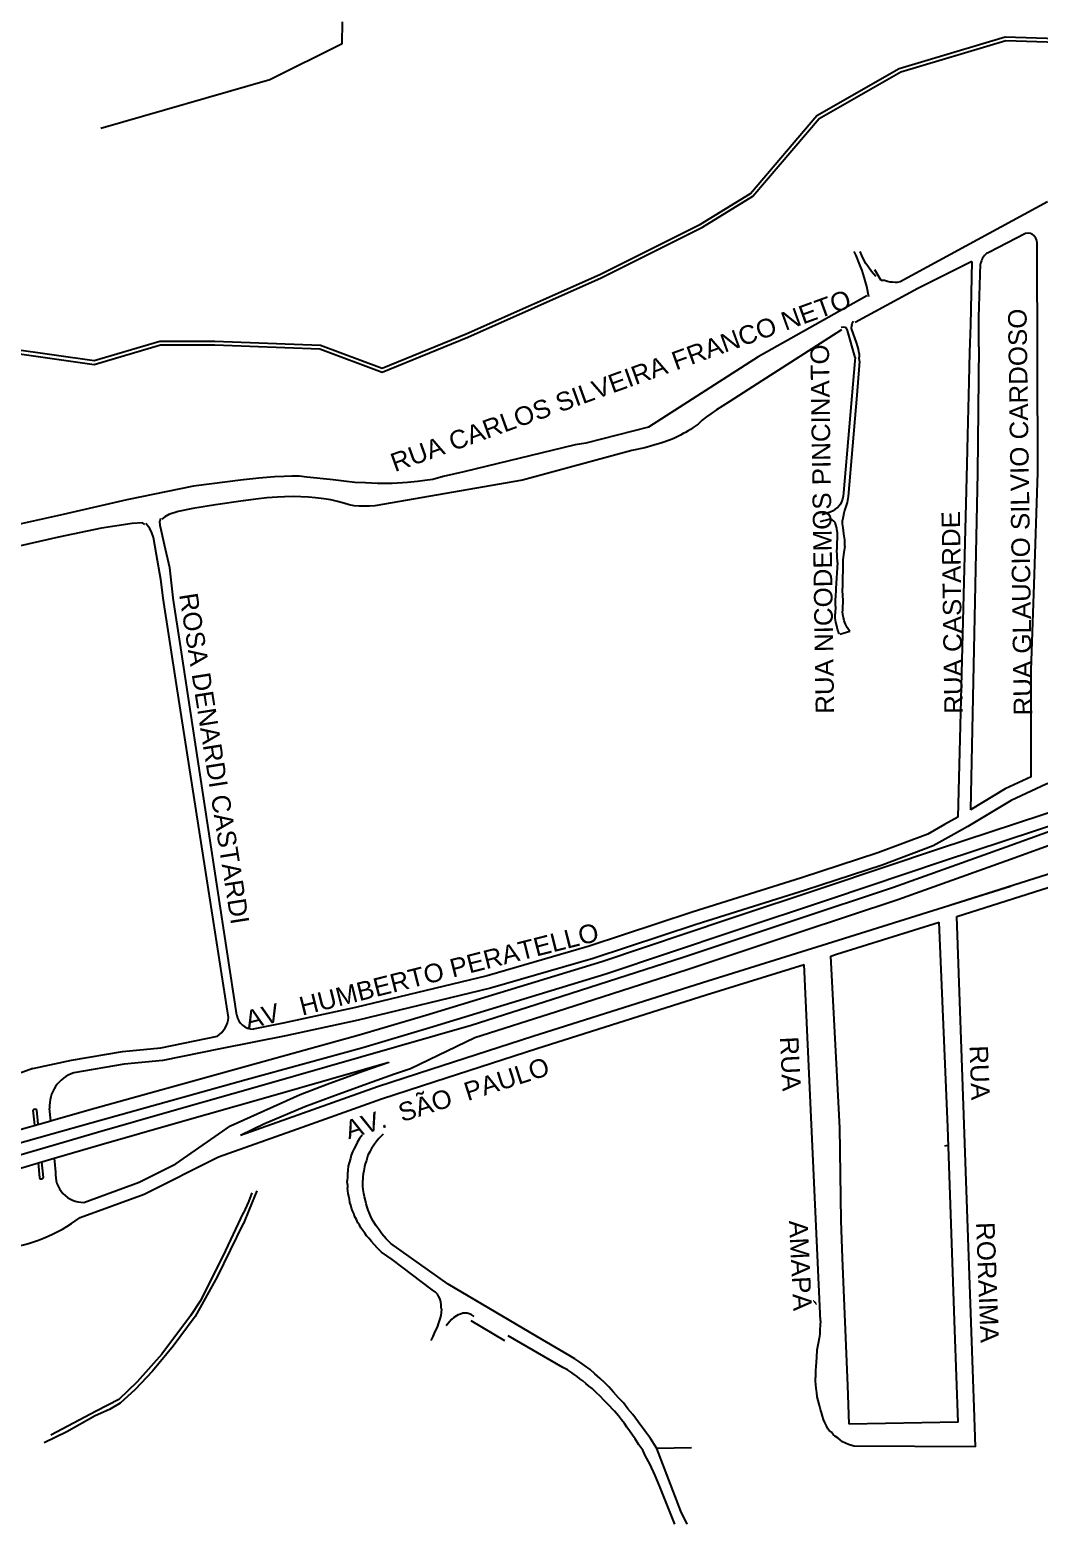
# Model space of a CAD drawing. Header units: millimetres. Extents: x 583 to 26013, y 350 to 21391.
# Drawn here: x 13976 to 14521, y 17884 to 18691 of the extents above; entities that cross this region are included whole.
import ezdxf
from ezdxf.enums import TextEntityAlignment as Align

# ---------------------------------------------------------------- set-up
doc = ezdxf.new("R2010")
doc.units = ezdxf.units.MM
for name, color, linetype in [('105-QUADRAS_ESTRADAS', 80, 'Continuous'), ('110-CERCA_DE_ARAME', 10, 'Continuous'), ('don gabriel', 150, 'Continuous'), ('RIOS', 140, 'Continuous')]:
    doc.layers.add(name, color=color, linetype=linetype)
doc.styles.add('EU', font='arial.ttf', dxfattribs={"height": 10})

msp = doc.modelspace()

# ---------------------------------------------------------------- linework, layer by layer
msp.add_line((14144.60046, 18683.057), (14144.82274, 18695.05494))
msp.add_lwpolyline([(14144.60046, 18683.057), (14105.50819, 18663.75015), (14014.24603, 18637.36419)])
at = {"color": 0, "linetype": 'Continuous', "elevation": -814.94843}
for points in [[(14516.71808, 18287.38522), (14516.69815, 18345.04088), (14518.34205, 18391.31989), (14520.38466, 18451.68272), (14520.01551, 18574.20241)], [(14474.39073, 18218.62419), (14565.83653, 18247.64648)], [(14476.50825, 18211.95215), (14567.95404, 18240.97444)], [(14408.53483, 18190.67824), (14411.6652, 18191.65408), (14467.05593, 18208.99325)]]:
    msp.add_lwpolyline(points, dxfattribs=at)
at = {"color": 0, "elevation": -814.94843}
for points in [[(14657.65795, 18326.05707), (14577.47645, 18300.85736), (14524.77611, 18283.4031), (14505.93746, 18274.67748), (14482.52514, 18260.69759), (14473.45388, 18255.57913), (14463.84162, 18250.1554), (14436.2162, 18239.77221), (14394.76617, 18226.25719), (14335.7433, 18207.65158), (14280.13784, 18189.35308), (14224.66618, 18173.28297), (14153.28272, 18156.01406), (14114.19938, 18147.62938), (14078.60877, 18140.64173), (14047.75602, 18134.28221), (14026.81052, 18132.26927), (13999.6432, 18127.56436), (13999.6432, 18127.56436)], [(14516.71808, 18287.38522), (14502.66318, 18280.87532), (14483.8852, 18269.66268)], [(14477.16056, 18265.70807), (14470.01395, 18261.67559), (14460.87265, 18256.51761), (14433.89869, 18246.37927), (14392.62888, 18232.92301), (14333.5969, 18214.31453), (14278.06921, 18196.04163), (14222.86841, 18180.04998), (14151.72533, 18162.83922), (14112.79081, 18154.48647), (14096.52231, 18151.29241)], [(14089.68772, 18093.94842), (14120.57904, 18104.94665), (14163.58958, 18120.17324), (14192.40784, 18129.64383), (14247.56898, 18147.38111), (14339.12977, 18176.37456), (14409.57798, 18198.33566), (14505.53655, 18228.37394)], [(14003.06422, 18049.53376), (14037.65767, 18062.08673), (14077.82304, 18082.29382), (14122.921, 18098.35004), (14165.85062, 18113.54799), (14194.57199, 18122.98673), (14249.69699, 18140.7124), (14341.228, 18169.69641), (14394.15598, 18186.19586)], [(13977.48425, 18129.60395), (13977.45059, 18129.95586), (13998.31019, 18134.4377), (14025.87712, 18139.21182), (14046.7116, 18141.21409), (14077.22786, 18147.50425), (14077.22786, 18147.50425)], [(14089.68772, 18093.94842), (14102.35992, 18100.09889), (14124.4288, 18109.46643), (14138.92966, 18114.85436), (14158.1968, 18121.85305), (14172.84414, 18127.02543), (14181.43296, 18130.05838), (14216.25209, 18146.68339)], [(14054.68608, 18078.48964), (14084.32495, 18099.04475), (14121.84088, 18115.97244), (14136.51563, 18121.42499), (14155.83638, 18128.44314), (14169.73322, 18133.3505), (14169.73322, 18133.3505)], [(13977.59332, 18107.46181), (13978.37302, 18099.31136)], [(13980.32928, 18099.86405), (13979.58423, 18107.65227), (13979.58423, 18107.65227)], [(13987.17619, 18101.79845), (13986.55242, 18108.31887), (13986.55242, 18108.31887)], [(13980.31941, 18078.96523), (13981.0931, 18070.8776)], [(13982.27381, 18079.53734), (13983.08402, 18071.06805), (13983.08402, 18071.06805)], [(13989.11421, 18081.53973), (13989.82662, 18074.09269), (13989.82662, 18074.09269)], [(14005.03908, 18057.69699), (14034.88114, 18068.52583), (14054.68608, 18078.48964)]]:
    msp.add_lwpolyline(points, dxfattribs=at)
at = {"color": 0}
msp.add_lwpolyline([(13977.45059, 18129.95586), (13940.49046, 18116.41256), (13902.50658, 18097.6773), (13873.17188, 18081.0568), (13842.23391, 18064.71503), (13823.66121, 18055.13503), (13799.46692, 18045.34531), (13772.35708, 18034.37588), (13760.67545, 18029.86224)], dxfattribs=at)
at = {"color": 0, "linetype": 'Continuous'}
for centre, radius, start, end in [((14498.75378, 18562.80812), 9.45707, 130.47127515, 170.90871075), ((14096.22718, 18159.94557, -814.94843), 8.65819, 188.41150112, 271.95343552), ((14069.51085, 18158.94422), 13.79946, 304.00225913, 353.96894957)]:
    msp.add_arc(centre, radius, start, end, dxfattribs=at)
at = {"color": 0}
for centre, radius, start, end in [((14005.29374, 18109.64594, -814.94843), 18.78824, 107.50256774, 184.05035645), ((13978.69091, 18106.48941, -814.94843), 1.46637, 52.46792483, 138.46107227), ((13982.03597, 18071.52258, -814.94843), 1.14236, 214.37467167, 336.55432543), ((14004.73411, 18072.66918, -814.94843), 14.97529, 174.54537137, 271.16690414), ((13949.94565, 18120.7815), 88.8697, 277.25788288, 306.70627162)]:
    msp.add_arc(centre, radius, start, end, dxfattribs=at)
at = {"layer": '105-QUADRAS_ESTRADAS', "color": 0, "linetype": 'Continuous'}
for p, q in [((14525.61551, 18597.80241), (14487.81551, 18577.30241)), ((14513.71551, 18580.80241), (14493.81551, 18570.50241)), ((14515.21551, 18581.00241), (14513.71551, 18580.80241)), ((14516.31551, 18580.80241), (14515.21551, 18581.00241)), ((14517.21551, 18580.30241), (14516.31551, 18580.80241)), ((14518.11551, 18579.60241), (14517.21551, 18580.30241)), ((14518.71551, 18578.90241), (14518.11551, 18579.60241)), ((14519.31551, 18578.20241), (14518.71551, 18578.90241)), ((14519.61551, 18577.30241), (14519.31551, 18578.20241)), ((14422.21551, 18568.90241), (14421.11551, 18571.10241)), ((14425.31551, 18568.80241), (14424.41551, 18571.10241)), ((14493.81551, 18570.50241), (14492.61551, 18570.00241)), ((14519.91551, 18575.90241), (14519.61551, 18577.30241)), ((14520.01551, 18574.20241), (14519.91551, 18575.90241)), ((14424.21551, 18563.80241), (14422.21551, 18568.90241)), ((14425.51551, 18560.80241), (14424.21551, 18563.80241)), ((14426.31551, 18566.60241), (14425.31551, 18568.80241)), ((14427.41551, 18564.50241), (14426.31551, 18566.60241)), ((14428.91551, 18562.50241), (14427.41551, 18564.50241)), ((14430.51551, 18560.30241), (14428.91551, 18562.50241)), ((14484.61551, 18565.70241), (14455.51551, 18551.10241)), ((14484.61551, 18565.70241), (14483.91551, 18531.50241)), ((14488.41551, 18535.50241), (14489.41551, 18564.30241)), ((14426.51551, 18557.20241), (14425.51551, 18560.80241)), ((14428.01551, 18552.10241), (14426.51551, 18557.20241)), ((14432.81551, 18557.60241), (14430.51551, 18560.30241)), ((14428.01551, 18547.10241), (14369.31551, 18514.20241)), ((14455.51551, 18551.10241), (14421.61551, 18532.70241)), ((14429.01551, 18546.60241), (14428.01551, 18552.10241)), ((14415.41551, 18530.20241), (14414.11551, 18530.00241)), ((14416.31551, 18530.00241), (14415.41551, 18530.20241)), ((14417.01551, 18529.60241), (14416.31551, 18530.00241)), ((14417.51551, 18528.40241), (14417.01551, 18529.60241)), ((14419.81551, 18531.10241), (14419.71551, 18530.40241)), ((14419.71551, 18529.40241), (14419.71551, 18530.40241)), ((14422.61551, 18521.40241), (14419.71551, 18529.40241)), ((14420.11551, 18532.30241), (14419.81551, 18531.60241)), ((14419.81551, 18531.10241), (14419.81551, 18531.60241)), ((14420.71551, 18533.20241), (14420.11551, 18532.30241)), ((14483.91551, 18531.50241), (14483.51551, 18516.70241)), ((14488.41551, 18519.60241), (14488.41551, 18535.50241)), ((14421.61551, 18513.80241), (14417.51551, 18528.40241)), ((14423.41551, 18518.30241), (14422.61551, 18521.40241)), ((14369.31551, 18514.20241), (14310.01551, 18476.20241)), ((14421.61551, 18513.80241), (14421.51551, 18512.00241)), ((14423.91551, 18515.90241), (14423.41551, 18518.30241)), ((14423.91551, 18515.90241), (14423.81551, 18513.80241)), ((14424.01551, 18511.90241), (14423.81551, 18513.80241)), ((14483.51551, 18516.70241), (14483.01551, 18500.60241)), ((14488.41551, 18519.60241), (14487.71551, 18451.60241)), ((14421.51551, 18512.00241), (14415.31551, 18440.80241)), ((14423.91551, 18509.40241), (14422.51551, 18493.40241)), ((14424.01551, 18511.90241), (14423.91551, 18509.40241)), ((14483.01551, 18500.60241), (14482.31551, 18471.90241)), ((14422.51551, 18493.40241), (14417.91551, 18438.80241)), ((14276.11551, 18467.60241), (14270.41551, 18466.60241)), ((14482.31551, 18471.90241), (14481.91551, 18456.30241)), ((14099.61551, 18448.70241), (14091.21551, 18447.70241)), ((14108.11551, 18449.40241), (14099.61551, 18448.70241)), ((14113.21551, 18449.60241), (14108.11551, 18449.40241)), ((14117.31551, 18449.80241), (14113.21551, 18449.60241)), ((14121.31551, 18449.70241), (14117.31551, 18449.80241)), ((14125.41551, 18449.20241), (14121.31551, 18449.70241)), ((14139.71551, 18447.70241), (14125.41551, 18449.20241)), ((14199.11551, 18449.50241), (14193.51551, 18448.00241)), ((14210.31551, 18452.10241), (14199.11551, 18449.50241)), ((14481.91551, 18456.30241), (14477.16056, 18265.70807)), ((14487.71551, 18451.60241), (14483.8852, 18269.66268)), ((14064.31551, 18444.30241), (14028.21551, 18436.90241)), ((14091.11551, 18447.70241), (14064.31551, 18444.30241)), ((14091.21551, 18447.70241), (14091.21551, 18447.70241)), ((14145.41551, 18447.00241), (14139.71551, 18447.70241)), ((14151.41551, 18446.40241), (14145.41551, 18447.00241)), ((14157.21551, 18446.10241), (14151.41551, 18446.40241)), ((14163.71551, 18445.80241), (14157.21551, 18446.10241)), ((14241.91551, 18447.50241), (14162.21551, 18433.70241)), ((14171.51551, 18445.80241), (14163.71551, 18445.80241)), ((14179.91551, 18446.30241), (14171.51551, 18445.80241)), ((14185.21551, 18446.90241), (14179.91551, 18446.30241)), ((14189.21551, 18447.40241), (14185.21551, 18446.90241)), ((14193.51551, 18448.00241), (14189.21551, 18447.40241)), ((14415.31551, 18440.80241), (14415.21551, 18439.00241)), ((14028.21551, 18436.90241), (13993.91551, 18429.10241)), ((14076.11551, 18434.20241), (14063.91551, 18432.20241)), ((14091.11551, 18436.50241), (14076.11551, 18434.20241)), ((14098.01551, 18437.40241), (14091.21551, 18436.50241)), ((14091.21551, 18436.50241), (14091.21551, 18436.50241)), ((14103.91551, 18438.00241), (14098.01551, 18437.40241)), ((14109.61551, 18438.40241), (14103.91551, 18438.00241)), ((14113.41551, 18438.60241), (14109.61551, 18438.40241)), ((14118.41551, 18438.70241), (14113.41551, 18438.60241)), ((14122.21551, 18438.60241), (14118.41551, 18438.70241)), ((14126.31551, 18438.40241), (14122.21551, 18438.60241)), ((14130.21551, 18438.00241), (14126.31551, 18438.40241)), ((14134.71551, 18437.50241), (14130.21551, 18438.00241)), ((14138.41551, 18436.90241), (14134.71551, 18437.50241)), ((14142.11551, 18436.10241), (14138.41551, 18436.90241)), ((14145.51551, 18435.20241), (14142.11551, 18436.10241)), ((14148.41551, 18434.30241), (14145.51551, 18435.20241)), ((14151.01551, 18433.80241), (14148.41551, 18434.30241)), ((14153.71551, 18433.60241), (14151.01551, 18433.80241)), ((14156.71551, 18433.50241), (14153.71551, 18433.60241)), ((14159.41551, 18433.50241), (14156.71551, 18433.50241)), ((14162.21551, 18433.70241), (14159.41551, 18433.50241)), ((14412.11551, 18432.70241), (14410.91551, 18431.90241)), ((14413.01551, 18433.70241), (14412.11551, 18432.70241)), ((14413.81551, 18434.70241), (14413.01551, 18433.70241)), ((14414.31551, 18435.90241), (14413.81551, 18434.70241)), ((14414.91551, 18437.40241), (14414.31551, 18435.90241)), ((14415.21551, 18439.00241), (14414.91551, 18437.40241)), ((14416.71551, 18433.40241), (14415.91551, 18431.20241)), ((14417.31551, 18435.50241), (14416.71551, 18433.40241)), ((14417.91551, 18438.80241), (14417.31551, 18435.50241)), ((13993.91551, 18429.10241), (13966.31551, 18422.90241)), ((14036.71551, 18424.50241), (14031.21551, 18424.20241)), ((14037.91551, 18423.60241), (14036.71551, 18424.50241)), ((14046.51551, 18426.90241), (14046.11551, 18425.40241)), ((14046.21551, 18423.10241), (14046.11551, 18425.40241)), ((14048.81551, 18427.80241), (14047.11551, 18426.50241)), ((14051.01551, 18429.00241), (14048.81551, 18427.80241)), ((14056.01551, 18430.60241), (14051.01551, 18429.00241)), ((14063.91551, 18432.20241), (14056.01551, 18430.60241)), ((14404.61551, 18425.70241), (14402.81551, 18425.10241)), ((14406.01551, 18429.60241), (14403.81551, 18428.80241)), ((14406.11551, 18426.00241), (14404.61551, 18425.70241)), ((14408.21551, 18430.30241), (14406.01551, 18429.60241)), ((14407.51551, 18426.30241), (14406.11551, 18426.00241)), ((14408.51551, 18426.30241), (14407.51551, 18426.30241)), ((14409.71551, 18431.10241), (14408.21551, 18430.30241)), ((14409.21551, 18426.10241), (14408.51551, 18426.30241)), ((14410.11551, 18425.50241), (14409.21551, 18426.10241)), ((14410.91551, 18431.90241), (14409.71551, 18431.10241)), ((14410.81551, 18424.80241), (14410.11551, 18425.50241)), ((14411.31551, 18423.40241), (14410.81551, 18424.80241)), ((14415.21551, 18427.70241), (14414.91551, 18426.00241)), ((14414.91551, 18424.00241), (14414.91551, 18426.00241)), ((14415.51551, 18429.70241), (14415.21551, 18427.70241)), ((14415.91551, 18431.20241), (14415.51551, 18429.70241)), ((13991.31551, 18416.90241), (13970.91551, 18412.20241)), ((14014.61551, 18421.70241), (13991.31551, 18416.90241)), ((14031.21551, 18424.20241), (14014.61551, 18421.70241)), ((14040.71551, 18421.40241), (14038.51551, 18424.20241)), ((14041.71551, 18419.10241), (14040.71551, 18421.40241)), ((14042.61551, 18416.60241), (14041.71551, 18419.10241)), ((14044.31551, 18407.30241), (14042.61551, 18416.60241)), ((14046.81551, 18420.70241), (14046.21551, 18423.10241)), ((14048.61551, 18412.60241), (14046.81551, 18420.70241)), ((14411.71551, 18421.70241), (14411.31551, 18423.40241)), ((14411.91551, 18419.60241), (14411.71551, 18421.70241)), ((14411.91551, 18419.60241), (14411.81551, 18410.10241)), ((14415.21551, 18421.90241), (14414.91551, 18424.00241)), ((14415.61551, 18418.60241), (14415.21551, 18421.90241)), ((14416.01551, 18415.30241), (14415.61551, 18418.60241)), ((14051.51551, 18400.30241), (14048.61551, 18412.60241)), ((14412.21551, 18403.20241), (14411.81551, 18410.10241)), ((14415.51551, 18408.60241), (14415.01551, 18404.50241)), ((14416.01551, 18412.00241), (14415.51551, 18408.60241)), ((14416.01551, 18412.00241), (14416.01551, 18415.30241)), ((14046.71551, 18393.90241), (14044.31551, 18407.30241)), ((14053.31551, 18384.00241), (14051.51551, 18400.30241)), ((14412.21551, 18403.20241), (14411.21551, 18389.10241)), ((14415.01551, 18404.50241), (14414.91551, 18389.30241)), ((14047.81551, 18384.00241), (14046.71551, 18393.90241)), ((14047.81551, 18384.00241), (14047.81551, 18384.00241)), ((14053.31551, 18384.00241), (14053.31551, 18384.00241)), ((14411.21551, 18389.10241), (14411.11551, 18384.00241)), ((14411.11551, 18384.00241), (14411.11551, 18384.00241)), ((14415.01551, 18384.00241), (14414.91551, 18389.30241)), ((14415.01551, 18384.00241), (14415.01551, 18384.00241)), ((14055.01551, 18337.30241), (14047.81551, 18383.90241)), ((14057.41551, 18357.00241), (14053.31551, 18383.90241)), ((14411.11551, 18379.60241), (14410.81551, 18375.40241)), ((14411.11551, 18379.60241), (14411.11551, 18383.90241)), ((14415.01551, 18383.90241), (14414.91551, 18376.80241)), ((14415.01551, 18374.90241), (14414.91551, 18376.80241)), ((14410.81551, 18373.10241), (14410.81551, 18375.40241)), ((14411.31551, 18370.90241), (14410.81551, 18373.10241)), ((14411.71551, 18369.00241), (14411.31551, 18370.90241)), ((14412.11551, 18367.10241), (14411.71551, 18369.00241)), ((14415.31551, 18373.40241), (14415.01551, 18374.90241)), ((14415.71551, 18371.70241), (14415.31551, 18373.40241)), ((14416.51551, 18369.90241), (14415.71551, 18371.70241)), ((14417.31551, 18368.00241), (14416.51551, 18369.90241)), ((14418.71551, 18365.80241), (14417.31551, 18368.00241)), ((14413.01551, 18364.60241), (14412.11551, 18367.10241)), ((14072.01551, 18261.30241), (14057.41551, 18357.00241)), ((14071.41551, 18232.30241), (14055.01551, 18337.30241)), ((14087.66213, 18158.67903), (14072.01551, 18261.30241)), ((14083.23393, 18157.49435), (14071.41551, 18232.30241)), ((14471.81551, 18098.30241), (14467.05593, 18208.99325)), ((14477.61551, 18181.50241), (14476.50825, 18211.95215)), ((14411.81551, 18129.10241), (14408.53483, 18190.67824)), ((14402.91551, 17993.70241), (14394.15598, 18186.19586)), ((14485.91551, 17947.00241), (14477.61551, 18181.50241)), ((14155.31551, 18094.00241), (14154.01551, 18092.10241)), ((14414.11551, 18047.90241), (14413.41551, 18098.00241)), ((14475.51551, 17988.70241), (14471.81551, 18098.30241)), ((14150.91551, 18086.50241), (14150.11551, 18084.90241)), ((14151.71551, 18088.10241), (14150.91551, 18086.50241)), ((14152.71551, 18090.00241), (14151.71551, 18088.10241)), ((14154.01551, 18092.10241), (14152.71551, 18090.00241)), ((14471.81551, 18088.40241), (14470.01551, 18088.00241)), ((14148.41551, 18079.00241), (14147.91551, 18077.20241)), ((14149.01551, 18081.30241), (14148.41551, 18079.00241)), ((14149.41551, 18083.20241), (14149.01551, 18081.30241)), ((14150.11551, 18084.90241), (14149.41551, 18083.20241)), ((14147.41551, 18071.40241), (14147.31551, 18069.30241)), ((14147.61551, 18075.10241), (14147.41551, 18073.10241)), ((14147.41551, 18073.10241), (14147.41551, 18071.40241)), ((14147.91551, 18077.20241), (14147.61551, 18075.10241)), ((14095.81551, 18062.90241), (14093.91551, 18057.90241)), ((14098.51551, 18064.00241), (14094.41551, 18053.80241)), ((14147.51551, 18067.30241), (14147.31551, 18069.30241)), ((14147.51551, 18067.30241), (14147.51551, 18065.50241)), ((14147.71551, 18064.00241), (14147.51551, 18065.50241)), ((14147.81551, 18062.40241), (14147.71551, 18064.00241)), ((14148.11551, 18060.80241), (14147.81551, 18062.40241)), ((14093.91551, 18057.90241), (14091.21551, 18052.00241)), ((14094.41551, 18053.80241), (14091.21551, 18046.20241)), ((14148.51551, 18059.40241), (14148.11551, 18060.80241)), ((14148.81551, 18057.70241), (14148.51551, 18059.40241)), ((14149.31551, 18056.10241), (14148.81551, 18057.70241)), ((14149.61551, 18054.50241), (14149.31551, 18056.10241)), ((14150.21551, 18053.10241), (14149.61551, 18054.50241)), ((14091.11551, 18046.20241), (14077.11551, 18017.50241)), ((14091.11551, 18052.00241), (14080.21551, 18028.70241)), ((14091.21551, 18052.00241), (14091.21551, 18052.00241)), ((14091.21551, 18046.20241), (14091.21551, 18046.20241)), ((14150.81551, 18051.60241), (14150.21551, 18053.10241)), ((14151.31551, 18050.20241), (14150.81551, 18051.60241)), ((14152.31551, 18048.50241), (14151.31551, 18050.20241)), ((14153.11551, 18046.70241), (14152.31551, 18048.50241)), ((14153.91551, 18045.50241), (14153.11551, 18046.70241)), ((14154.71551, 18043.90241), (14153.91551, 18045.50241)), ((14414.91551, 18027.60241), (14414.11551, 18047.90241)), ((14155.71551, 18042.50241), (14154.71551, 18043.90241)), ((14156.81551, 18041.10241), (14155.71551, 18042.50241)), ((14157.81551, 18039.70241), (14156.81551, 18041.10241)), ((14158.91551, 18038.30241), (14157.81551, 18039.70241)), ((14160.41551, 18036.60241), (14158.91551, 18038.30241)), ((14161.81551, 18035.00241), (14160.41551, 18036.60241)), ((14163.71551, 18032.90241), (14161.81551, 18035.00241)), ((14165.91551, 18030.90241), (14163.71551, 18032.90241)), ((14171.61551, 18026.90241), (14165.91551, 18030.90241)), ((14080.21551, 18028.70241), (14067.81551, 18004.30241)), ((14193.21551, 18010.50241), (14171.61551, 18026.90241)), ((14417.71551, 17958.80241), (14414.91551, 18027.60241)), ((14077.11551, 18017.50241), (14065.11551, 17996.00241)), ((14195.01551, 18009.20241), (14193.21551, 18010.50241)), ((14196.01551, 18008.10241), (14195.01551, 18009.20241)), ((14196.61551, 18007.00241), (14196.01551, 18008.10241)), ((14197.31551, 18005.80241), (14196.61551, 18007.00241)), ((14197.61551, 18004.80241), (14197.31551, 18005.80241)), ((14067.81551, 18004.30241), (14062.71551, 17996.50241)), ((14197.81551, 18003.80241), (14197.61551, 18004.80241)), ((14198.01551, 18002.50241), (14197.81551, 18003.80241)), ((14198.01551, 17998.20241), (14197.81551, 17996.60241)), ((14198.11551, 18001.30241), (14198.01551, 18002.50241)), ((14198.21551, 18000.00241), (14198.01551, 17998.20241)), ((14198.21551, 18000.00241), (14198.11551, 18001.30241)), ((14207.31551, 17996.90241), (14206.31551, 17996.40241)), ((14208.41551, 17997.40241), (14207.31551, 17996.90241)), ((14209.71551, 17997.80241), (14208.41551, 17997.40241)), ((14210.81551, 17997.90241), (14209.71551, 17997.80241)), ((14212.01551, 17997.80241), (14210.81551, 17997.90241)), ((14213.11551, 17997.50241), (14212.01551, 17997.80241)), ((14214.31551, 17997.10241), (14213.11551, 17997.50241)), ((14215.81551, 17996.00241), (14214.31551, 17997.10241)), ((14062.71551, 17996.50241), (14047.11551, 17975.70241)), ((14065.11551, 17996.00241), (14053.21551, 17980.10241)), ((14195.81551, 17990.40241), (14194.61551, 17987.90241)), ((14196.61551, 17992.60241), (14195.81551, 17990.40241)), ((14197.31551, 17994.80241), (14196.61551, 17992.60241)), ((14197.81551, 17996.60241), (14197.31551, 17994.80241)), ((14202.41551, 17993.00241), (14200.81551, 17991.00241)), ((14203.71551, 17994.40241), (14202.41551, 17993.00241)), ((14204.91551, 17995.50241), (14203.71551, 17994.40241)), ((14206.31551, 17996.40241), (14204.91551, 17995.50241)), ((14402.61551, 17988.90241), (14402.51551, 17986.50241)), ((14402.81551, 17991.40241), (14402.61551, 17988.90241)), ((14402.91551, 17993.70241), (14402.81551, 17991.40241)), ((14193.51551, 17985.30241), (14192.41551, 17983.20241)), ((14194.61551, 17987.90241), (14193.51551, 17985.30241)), ((14263.71551, 17968.60241), (14234.21551, 17985.70241)), ((14401.61551, 17981.50241), (14401.01551, 17977.90241)), ((14402.31551, 17984.40241), (14401.61551, 17981.50241)), ((14402.51551, 17986.50241), (14402.31551, 17984.40241)), ((14477.31551, 17939.00241), (14475.51551, 17988.70241)), ((14047.11551, 17975.70241), (14033.91551, 17960.80241)), ((14053.21551, 17980.10241), (14042.21551, 17966.60241)), ((14270.21551, 17973.20241), (14267.51551, 17974.90241)), ((14272.91551, 17971.40241), (14270.21551, 17973.20241)), ((14400.81551, 17974.10241), (14400.61551, 17971.50241)), ((14401.01551, 17977.90241), (14400.81551, 17974.10241)), ((14042.21551, 17966.60241), (14032.71551, 17956.70241)), ((14266.21551, 17967.30241), (14263.71551, 17968.60241)), ((14268.41551, 17965.90241), (14266.21551, 17967.30241)), ((14269.81551, 17964.80241), (14268.41551, 17965.90241)), ((14271.51551, 17963.70241), (14269.81551, 17964.80241)), ((14275.41551, 17969.70241), (14272.91551, 17971.40241)), ((14278.61551, 17967.50241), (14275.41551, 17969.70241)), ((14281.11551, 17965.20241), (14278.61551, 17967.50241)), ((14284.01551, 17962.70241), (14281.11551, 17965.20241)), ((14400.31551, 17967.00241), (14400.21551, 17965.10241)), ((14400.21551, 17965.10241), (14400.21551, 17963.10241)), ((14400.41551, 17969.00241), (14400.31551, 17967.00241)), ((14400.61551, 17971.50241), (14400.41551, 17969.00241)), ((14033.91551, 17960.80241), (14023.91551, 17951.20241)), ((14032.71551, 17956.70241), (14024.61551, 17949.30241)), ((14273.01551, 17962.50241), (14271.51551, 17963.70241)), ((14274.51551, 17961.30241), (14273.01551, 17962.50241)), ((14276.11551, 17960.00241), (14274.51551, 17961.30241)), ((14277.71551, 17958.70241), (14276.11551, 17960.00241)), ((14279.61551, 17957.20241), (14277.71551, 17958.70241)), ((14281.91551, 17954.90241), (14279.61551, 17957.20241)), ((14286.51551, 17960.20241), (14284.01551, 17962.70241)), ((14288.61551, 17958.10241), (14286.51551, 17960.20241)), ((14291.11551, 17955.20241), (14288.61551, 17958.10241)), ((14400.31551, 17961.20241), (14400.21551, 17963.10241)), ((14400.41551, 17959.40241), (14400.31551, 17961.20241)), ((14400.61551, 17957.30241), (14400.41551, 17959.40241)), ((14400.91551, 17955.10241), (14400.61551, 17957.30241)), ((14418.41551, 17937.90241), (14417.71551, 17958.80241)), ((14023.91551, 17951.20241), (14011.71551, 17944.90241)), ((14024.61551, 17949.30241), (14018.91551, 17945.80241)), ((14284.01551, 17953.00241), (14281.91551, 17954.90241)), ((14285.91551, 17950.90241), (14284.01551, 17953.00241)), ((14288.11551, 17948.70241), (14285.91551, 17950.90241)), ((14291.61551, 17944.90241), (14288.11551, 17948.70241)), ((14293.91551, 17952.20241), (14291.11551, 17955.20241)), ((14296.51551, 17949.50241), (14293.91551, 17952.20241)), ((14298.91551, 17946.20241), (14296.51551, 17949.50241)), ((14401.21551, 17952.70241), (14400.91551, 17955.10241)), ((14401.71551, 17950.70241), (14401.21551, 17952.70241)), ((14402.41551, 17948.10241), (14401.71551, 17950.70241)), ((14011.71551, 17944.90241), (13987.31551, 17932.00241)), ((14011.21551, 17942.40241), (13995.81551, 17933.90241)), ((14018.91551, 17945.80241), (14011.21551, 17942.40241)), ((14293.81551, 17942.50241), (14291.61551, 17944.90241)), ((14295.51551, 17940.30241), (14293.81551, 17942.50241)), ((14301.51551, 17943.20241), (14298.91551, 17946.20241)), ((14304.51551, 17939.20241), (14301.51551, 17943.20241)), ((14402.91551, 17945.90241), (14402.41551, 17948.10241)), ((14403.51551, 17944.20241), (14402.91551, 17945.90241)), ((14404.01551, 17942.20241), (14403.51551, 17944.20241)), ((14404.61551, 17940.50241), (14404.01551, 17942.20241)), ((14405.31551, 17938.80241), (14404.61551, 17940.50241)), ((14486.61551, 17925.70241), (14485.91551, 17947.00241)), ((13995.81551, 17933.90241), (13983.71551, 17927.90241)), ((14297.11551, 17938.30241), (14295.51551, 17940.30241)), ((14298.41551, 17936.40241), (14297.11551, 17938.30241)), ((14299.81551, 17934.30241), (14298.41551, 17936.40241)), ((14301.41551, 17932.10241), (14299.81551, 17934.30241)), ((14308.11551, 17934.30241), (14304.51551, 17939.20241)), ((14311.11551, 17930.20241), (14308.11551, 17934.30241)), ((14406.21551, 17937.10241), (14405.31551, 17938.80241)), ((14406.91551, 17935.50241), (14406.21551, 17937.10241)), ((14407.71551, 17934.60241), (14406.91551, 17935.50241)), ((14408.81551, 17933.70241), (14407.71551, 17934.60241)), ((14409.81551, 17932.40241), (14408.81551, 17933.70241)), ((14411.11551, 17931.30241), (14409.81551, 17932.40241)), ((14477.31551, 17939.00241), (14418.41551, 17937.90241)), ((14302.91551, 17930.00241), (14301.41551, 17932.10241)), ((14304.91551, 17926.80241), (14302.91551, 17930.00241)), ((14306.91551, 17923.90241), (14304.91551, 17926.80241)), ((14314.51551, 17924.80241), (14311.11551, 17930.20241)), ((14412.41551, 17930.40241), (14411.11551, 17931.30241)), ((14413.61551, 17929.50241), (14412.41551, 17930.40241)), ((14414.91551, 17928.50241), (14413.61551, 17929.50241)), ((14416.51551, 17927.70241), (14414.91551, 17928.50241)), ((14418.11551, 17927.00241), (14416.51551, 17927.70241)), ((14420.91551, 17926.00241), (14418.11551, 17927.00241)), ((14308.51551, 17920.70241), (14306.91551, 17923.90241)), ((14310.71551, 17916.50241), (14308.51551, 17920.70241)), ((14313.61551, 17910.20241), (14310.71551, 17916.50241)), ((14315.91551, 17904.60241), (14313.61551, 17910.20241)), ((14319.31551, 17896.50241), (14315.91551, 17904.60241)), ((14321.71551, 17890.20241), (14319.31551, 17896.50241)), ((14324.31551, 17884.00241), (14321.71551, 17890.20241)), ((14324.31551, 17884.00241), (14324.31551, 17884.00241))]:
    msp.add_line(p, q, dxfattribs=at)
at = {"layer": '110-CERCA_DE_ARAME', "color": 0, "linetype": 'Continuous'}
for p, q in [((14487.81551, 18577.30241), (14445.91551, 18554.70241)), ((14435.71551, 18555.40241), (14432.31551, 18561.10241)), ((14437.51551, 18555.30241), (14435.71551, 18555.40241)), ((14439.11551, 18554.80241), (14437.51551, 18555.30241)), ((14440.61551, 18554.50241), (14439.11551, 18554.80241)), ((14441.81551, 18554.40241), (14440.61551, 18554.50241)), ((14443.21551, 18554.30241), (14441.81551, 18554.40241)), ((14444.31551, 18554.30241), (14443.21551, 18554.30241)), ((14445.91551, 18554.70241), (14444.31551, 18554.30241)), ((14414.21551, 18528.80241), (14368.71551, 18499.50241)), ((14368.71551, 18499.50241), (14353.61551, 18489.90241)), ((14353.61551, 18489.90241), (14350.11551, 18487.70241)), ((14341.41551, 18481.70241), (14339.11551, 18479.90241)), ((14343.71551, 18483.40241), (14341.41551, 18481.70241)), ((14346.81551, 18485.50241), (14343.71551, 18483.40241)), ((14350.11551, 18487.70241), (14346.81551, 18485.50241)), ((14310.01551, 18476.20241), (14276.11551, 18467.60241)), ((14330.11551, 18473.40241), (14328.81551, 18472.70241)), ((14331.41551, 18474.20241), (14330.11551, 18473.40241)), ((14332.71551, 18475.00241), (14331.41551, 18474.20241)), ((14334.21551, 18476.00241), (14332.71551, 18475.00241)), ((14336.91551, 18477.90241), (14334.21551, 18476.00241)), ((14339.11551, 18479.90241), (14336.91551, 18477.90241)), ((14270.41551, 18466.60241), (14210.31551, 18452.10241)), ((14308.01551, 18465.00241), (14301.01551, 18463.60241)), ((14313.01551, 18466.50241), (14308.01551, 18465.00241)), ((14317.31551, 18467.80241), (14313.01551, 18466.50241)), ((14322.01551, 18469.40241), (14317.31551, 18467.80241)), ((14324.01551, 18470.30241), (14322.01551, 18469.40241)), ((14325.81551, 18471.10241), (14324.01551, 18470.30241)), ((14327.31551, 18471.90241), (14325.81551, 18471.10241)), ((14328.81551, 18472.70241), (14327.31551, 18471.90241)), ((14301.01551, 18463.60241), (14241.91551, 18447.50241)), ((14418.71551, 18365.80241), (14413.41551, 18364.30241)), ((14413.41551, 18098.00241), (14411.81551, 18129.10241)), ((14166.81551, 18094.50241), (14164.41551, 18092.20241)), ((14160.41551, 18086.70241), (14159.61551, 18085.00241)), ((14161.61551, 18088.50241), (14160.41551, 18086.70241)), ((14163.01551, 18090.40241), (14161.61551, 18088.50241)), ((14164.41551, 18092.20241), (14163.01551, 18090.40241)), ((14157.01551, 18078.50241), (14156.61551, 18076.80241)), ((14157.71551, 18080.30241), (14157.01551, 18078.50241)), ((14158.51551, 18083.20241), (14157.71551, 18080.30241)), ((14159.61551, 18085.00241), (14158.51551, 18083.20241)), ((14155.81551, 18071.40241), (14155.71551, 18069.70241)), ((14155.71551, 18068.00241), (14155.71551, 18069.70241)), ((14155.91551, 18073.10241), (14155.81551, 18071.40241)), ((14156.21551, 18074.80241), (14155.91551, 18073.10241)), ((14156.61551, 18076.80241), (14156.21551, 18074.80241)), ((14155.81551, 18066.40241), (14155.71551, 18068.00241)), ((14155.91551, 18064.60241), (14155.81551, 18066.40241)), ((14156.21551, 18062.50241), (14155.91551, 18064.60241)), ((14156.61551, 18060.70241), (14156.21551, 18062.50241)), ((14157.11551, 18058.70241), (14156.61551, 18060.70241)), ((14157.51551, 18056.90241), (14157.11551, 18058.70241)), ((14158.11551, 18055.10241), (14157.51551, 18056.90241)), ((14158.71551, 18053.40241), (14158.11551, 18055.10241)), ((14159.51551, 18051.40241), (14158.71551, 18053.40241)), ((14160.31551, 18049.50241), (14159.51551, 18051.40241)), ((14161.41551, 18047.60241), (14160.31551, 18049.50241)), ((14163.01551, 18045.00241), (14161.41551, 18047.60241)), ((14164.51551, 18042.90241), (14163.01551, 18045.00241)), ((14166.01551, 18040.70241), (14164.51551, 18042.90241)), ((14168.31551, 18038.00241), (14166.01551, 18040.70241)), ((14170.91551, 18035.50241), (14168.31551, 18038.00241)), ((14201.91551, 18013.60241), (14170.91551, 18035.50241)), ((14249.81551, 17985.30241), (14201.91551, 18013.60241)), ((14232.41551, 17983.00241), (14214.31551, 17993.80241)), ((14267.51551, 17974.90241), (14249.81551, 17985.30241)), ((14333.31551, 17925.10241), (14314.51551, 17924.80241)), ((14327.51551, 17891.00241), (14314.51551, 17924.80241)), ((14486.61551, 17925.70241), (14420.91551, 17926.00241)), ((14330.91551, 17884.00241), (14327.51551, 17891.00241)), ((14330.91551, 17884.00241), (14330.91551, 17884.00241))]:
    msp.add_line(p, q, dxfattribs=at)
at = {"layer": 'don gabriel', "color": 0}
for points in [[(13987.03676, 18101.75905), (14007.71273, 18107.60046), (14090.78783, 18130.72314), (14153.797, 18148.07994), (14189.82927, 18158.82832), (14284.8808, 18187.78862), (14353.4738, 18210.69559), (14405.55015, 18228.0962), (14467.2281, 18248.72905), (14549.8365, 18275.94818), (14671.65527, 18311.93839), (14714.52325, 18323.945), (14732.70788, 18329.87004)], [(13987.85374, 18094.71586), (14009.60281, 18100.86045), (14092.65584, 18123.97698), (14155.7272, 18141.35092), (14191.84985, 18152.12625), (14287.00992, 18181.11962), (14355.6911, 18204.05604), (14407.76855, 18221.45702), (14469.43378, 18242.08562), (14551.92398, 18269.26579), (14673.59101, 18305.21118), (14716.5524, 18317.24395), (14734.63575, 18323.13599)], [(13988.43547, 18088.6348), (14012.43023, 18095.65879), (14053.83495, 18107.46925), (14101.42301, 18121.05378), (14154.63698, 18136.30557), (14214.21962, 18153.3827), (14258.24905, 18167.48592), (14328.73748, 18190.06431), (14389.20749, 18210.16264), (14442.43299, 18227.88435), (14503.1552, 18249.61974), (14557.02922, 18268.99673), (14613.92593, 18285.55077), (14670.18032, 18301.91793), (14724.39366, 18316.3847), (14736.11314, 18319.51203)], [(14216.25209, 18146.68339), (14260.38437, 18160.81956), (14330.90912, 18183.40958), (14391.41532, 18203.51994), (14444.71847, 18221.2675), (14505.5193, 18243.03103), (14559.19365, 18262.3362), (14615.88148, 18278.82948), (14672.06073, 18295.17477), (14726.19845, 18309.62136), (14740.50396, 18313.43877)], [(13989.11421, 18081.53973), (14014.37361, 18088.93392), (14055.75507, 18100.73775), (14103.34806, 18114.32369), (14156.56561, 18129.5765), (14169.73322, 18133.3505)], [(13846.36276, 18059.21592), (13857.95281, 18062.85217), (13943.49851, 18089.45856), (13987.17619, 18101.79845)], [(13838.71143, 18049.47898), (13860.04, 18056.17057), (13945.48988, 18082.74716), (13987.85374, 18094.71586)], [(13653.53043, 17984.01774), (13729.55477, 18009.00477), (13803.04756, 18032.21323), (13883.86167, 18057.35522), (13946.85768, 18076.46372), (13988.43547, 18088.6348)], [(13847.76601, 18038.7946), (13885.91736, 18050.66382), (13948.85696, 18069.75522), (13989.11421, 18081.53973)]]:
    msp.add_lwpolyline(points, dxfattribs=at)
at = {"layer": 'RIOS', "lineweight": 25, "flags": 128}
for points in [[(13966.24583, 18518.43322), (14010.55126, 18512.10866), (14046.12459, 18522.56348), (14075.86117, 18522.56348), (14132.9444, 18520.45081), (14166.12778, 18508.01664), (14211.59317, 18526.60191), (14283.68659, 18558.60898), (14338.18859, 18585.83903), (14365.15411, 18602.42038), (14400.88995, 18644.43008), (14445.51323, 18669.90941), (14502.76641, 18686.86046), (14570.38417, 18684.74893)], [(13966.58123, 18516.36507), (14010.69855, 18510.06736), (14046.4124, 18520.56348), (14075.82417, 18520.56348), (14132.54633, 18518.46417), (14166.15949, 18505.86895), (14212.3775, 18524.76188), (14284.53974, 18556.79951), (14339.16121, 18584.08925), (14366.47195, 18600.88287), (14402.18615, 18642.86713), (14446.30346, 18668.05756), (14503.02562, 18684.85139), (14570.25194, 18682.75208)]]:
    msp.add_lwpolyline(points, dxfattribs=at)

# ---------------------------------------------------------------- texts
at = {"color": 0, "linetype": 'Continuous', "lineweight": 30, "style": 'EU'}
for s, rotation, p in [('RUA CARLOS SILVEIRA FRANCO NETO', 19.8793489, (14169.62128, 18461.28333)), ('RUA GLAUCIO SILVIO CARDOSO', 90.81911945, (14507.35176, 18320.47571)), ('RUA NICODEMOS PINCINATO', 90.81911945, (14400.31774, 18321.38747)), ('RUA CASTARDE', 90.81911945, (14469.83679, 18321.38747)), ('ROSA DENARDI CASTARDI', 278.95390234, (14066.37699, 18387.40498))]:
    msp.add_text(s, height=10, rotation=rotation, dxfattribs=at).set_placement(p, align=Align.TOP_LEFT)
for s, rotation, p in [('AV   HUMBERTO PERATELLO', 14.15816324, (14093.61082, 18151.07541)), ('RUA                  AMAPÁ', 272.85970107, (14380.9868, 18146.97105)), ('AV.  SÃO  PAULO', 17.80598189, (14148.06962, 18091.67265)), ('RUA                 RORAIMA', 272.15598189, (14483.37031, 18142.24779))]:
    msp.add_text(s, height=10, rotation=rotation, dxfattribs=at).set_placement(p)

doc.saveas('drawing.dxf')
